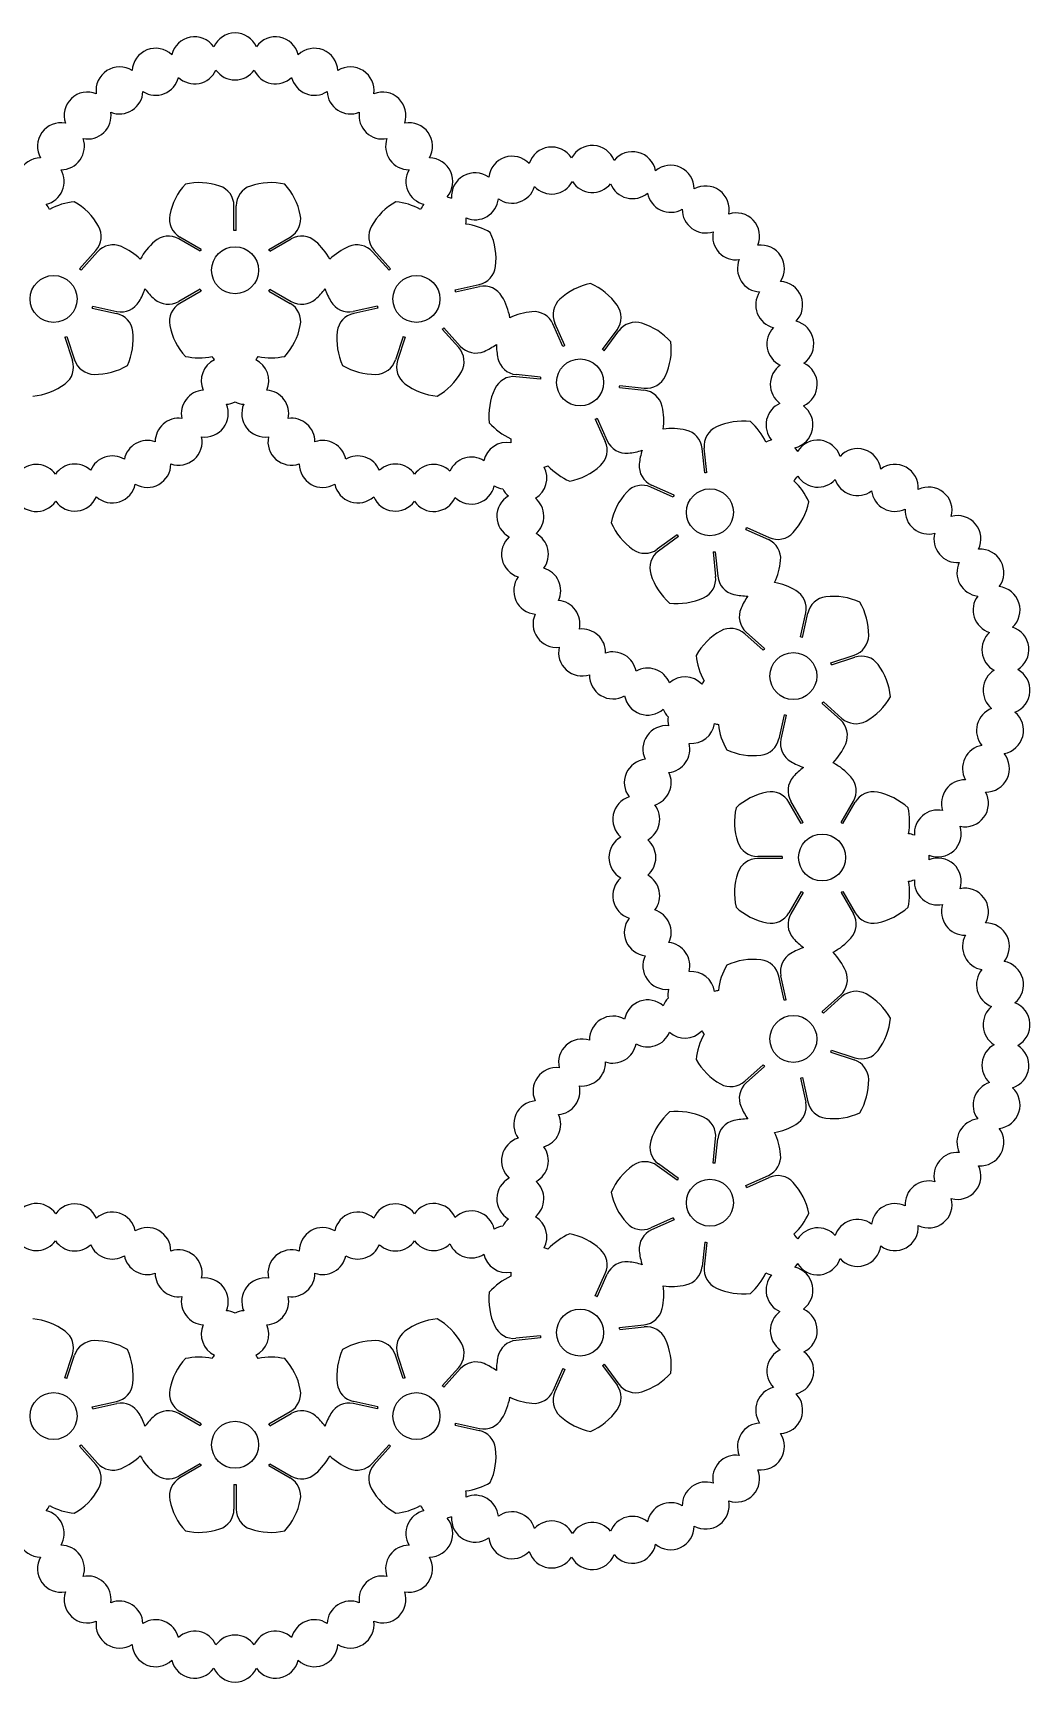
# Model space of a CAD drawing. Extents: x 437 to 1097, y -164 to 79.
# Drawn here: x 515.9 to 600.8, y -164.4 to -24 of the extents above; entities that cross this region are included whole.
import ezdxf

# ---------------------------------------------------------------- set-up
doc = ezdxf.new("R2010")
doc.units = 0
doc.layers.get('0').update_dxf_attribs({"linetype": 'CONTINUOUS'})

msp = doc.modelspace()

# ---------------------------------------------------------------- linework, layer by layer
for p, q in [((532.977969, -40.844909), (532.977969, -38.748098)), ((533.156169, -40.844909), (533.156169, -38.748098)), ((551.13677, -37.976624), (551.513637, -38.099075)), ((530.090418, -42.614921), (528.274526, -41.566516)), ((530.179518, -42.460596), (528.363626, -41.41219)), ((535.954621, -42.460596), (537.770512, -41.41219)), ((536.043721, -42.614921), (537.859612, -41.566516)), ((519.81548, -44.102098), (521.218521, -42.543864)), ((519.947909, -44.221337), (521.350949, -42.663103)), ((546.18623, -44.221337), (544.78319, -42.663103)), ((546.318658, -44.102098), (544.915618, -42.543864)), ((530.090418, -45.846295), (528.274526, -46.8947)), ((530.179518, -46.00062), (528.363626, -47.049026)), ((535.954621, -46.00062), (537.770512, -47.049026)), ((536.043721, -45.846295), (537.859612, -46.8947)), ((551.811107, -45.886703), (553.862098, -45.450751)), ((551.848157, -46.061009), (553.899148, -45.625057)), ((520.909408, -47.468862), (522.960399, -47.904813)), ((520.946458, -47.294556), (522.997449, -47.730507)), ((545.187681, -47.294556), (543.13669, -47.730507)), ((545.224731, -47.468862), (543.17374, -47.904813)), ((550.849608, -49.134227), (552.252649, -50.692462)), ((560.997847, -50.723009), (560.144997, -48.807476)), ((561.160641, -50.650528), (560.307791, -48.734996)), ((518.577719, -49.925307), (519.225669, -51.919493)), ((518.747197, -49.87024), (519.395148, -51.864426)), ((547.386941, -49.87024), (546.738991, -51.864426)), ((547.55642, -49.925307), (546.908469, -51.919493)), ((550.71718, -49.253467), (552.12022, -50.811701)), ((564.374312, -50.988299), (565.606787, -49.291943)), ((564.518479, -51.093042), (565.750954, -49.396686)), ((559.079867, -53.514468), (556.994542, -53.295292)), ((559.098494, -53.337245), (557.013169, -53.118068)), ((565.81417, -54.222272), (567.899495, -54.441449)), ((565.832797, -54.045048), (567.918122, -54.264225)), ((563.752023, -56.908989), (564.604873, -58.824521)), ((563.914817, -56.836508), (564.767667, -58.75204)), ((573.075405, -61.483507), (572.856229, -59.398183)), ((573.252629, -61.46488), (573.033453, -59.379556)), ((580.751027, -59.341283), (580.983943, -59.661864)), ((570.388689, -63.545655), (568.473157, -62.692805)), ((570.461169, -63.382861), (568.545637, -62.530011)), ((570.726459, -66.759326), (569.030104, -67.991801)), ((570.831203, -66.903493), (569.134847, -68.135968)), ((576.574669, -66.29983), (578.490201, -67.15268)), ((576.647149, -66.137036), (578.562682, -66.989886)), ((573.783209, -68.217811), (574.002386, -70.303135)), ((573.960433, -68.199184), (574.179609, -70.284508)), ((581.236669, -75.44952), (581.67262, -73.398529)), ((581.410975, -75.48657), (581.846926, -73.435579)), ((578.044211, -76.580498), (576.485977, -75.177457)), ((578.16345, -76.448069), (576.605216, -75.045029)), ((583.812353, -77.648781), (585.806539, -77.00083)), ((583.86742, -77.818259), (585.861606, -77.170309)), ((583.07634, -81.111447), (584.634575, -82.514488)), ((583.195579, -80.979019), (584.753814, -82.38206)), ((579.828816, -82.072947), (579.392864, -84.123938)), ((580.003122, -82.109997), (579.56717, -84.160988)), ((581.297057, -91.343057), (580.248651, -89.527165)), ((581.451383, -91.253957), (580.402977, -89.438065)), ((584.682756, -91.253957), (585.731162, -89.438065)), ((584.837082, -91.343057), (585.885487, -89.527165)), ((592.151632, -94.032478), (592.151632, -94.428738)), ((579.68137, -94.141508), (577.584559, -94.141508)), ((579.68137, -94.319708), (577.584559, -94.319708)), ((581.297057, -97.118159), (580.248651, -98.934051)), ((581.451383, -97.207259), (580.402977, -99.023151)), ((584.682756, -97.207259), (585.731162, -99.023151)), ((584.837082, -97.118159), (585.885487, -98.934051)), ((579.828816, -106.388269), (579.392864, -104.337279)), ((580.003122, -106.35122), (579.56717, -104.300229)), ((583.07634, -107.349769), (584.634575, -105.946728)), ((583.195579, -107.482197), (584.753814, -106.079157)), ((583.812353, -110.812436), (585.806539, -111.460386)), ((583.86742, -110.642957), (585.861606, -111.290908)), ((578.044211, -111.880718), (576.485977, -113.283759)), ((578.16345, -112.013147), (576.605216, -113.416187)), ((581.236669, -113.011696), (581.67262, -115.062687)), ((581.410975, -112.974646), (581.846926, -115.025637)), ((573.783209, -120.243405), (574.002386, -118.158081)), ((573.960433, -120.262032), (574.179609, -118.176708)), ((570.726459, -121.70189), (569.030104, -120.469416)), ((570.831203, -121.557723), (569.134847, -120.325249)), ((576.574669, -122.161386), (578.490201, -121.308536)), ((576.647149, -122.32418), (578.562682, -121.47133)), ((570.388689, -124.915562), (568.473157, -125.768412)), ((570.461169, -125.078355), (568.545637, -125.931205)), ((573.075405, -126.977709), (572.856229, -129.063034)), ((573.252629, -126.996336), (573.033453, -129.081661)), ((580.983943, -128.799352), (580.751027, -129.119934)), ((563.752023, -131.552228), (564.604873, -129.636695)), ((563.914817, -131.624708), (564.767667, -129.709176)), ((565.81417, -134.238944), (567.899495, -134.019768)), ((565.832797, -134.416168), (567.918122, -134.196991)), ((559.079867, -134.946748), (556.994542, -135.165924)), ((559.098494, -135.123972), (557.013169, -135.343148)), ((518.577719, -138.535909), (519.225669, -136.541724)), ((518.747197, -138.590976), (519.395148, -136.59679)), ((547.386941, -138.590976), (546.738991, -136.59679)), ((547.55642, -138.535909), (546.908469, -136.541724)), ((564.374312, -137.472918), (565.606787, -139.169273)), ((564.518479, -137.368174), (565.750954, -139.06453)), ((550.71718, -139.20775), (552.12022, -137.649515)), ((550.849608, -139.326989), (552.252649, -137.768754)), ((560.997847, -137.738208), (560.144997, -139.65374)), ((561.160641, -137.810688), (560.307791, -139.72622)), ((520.909408, -140.992355), (522.960399, -140.556403)), ((520.946458, -141.16666), (522.997449, -140.730709)), ((530.090418, -142.614921), (528.274526, -141.566516)), ((530.179518, -142.460596), (528.363626, -141.41219)), ((535.954621, -142.460596), (537.770512, -141.41219)), ((536.043721, -142.614921), (537.859612, -141.566516)), ((545.187681, -141.16666), (543.13669, -140.730709)), ((545.224731, -140.992355), (543.17374, -140.556403)), ((551.811107, -142.574513), (553.862098, -143.010465)), ((551.848157, -142.400207), (553.899148, -142.836159)), ((519.81548, -144.359118), (521.218521, -145.917353)), ((519.947909, -144.239879), (521.350949, -145.798113)), ((546.18623, -144.239879), (544.78319, -145.798113)), ((546.318658, -144.359118), (544.915618, -145.917353)), ((530.090418, -145.846295), (528.274526, -146.8947)), ((530.179518, -146.00062), (528.363626, -147.049026)), ((535.954621, -146.00062), (537.770512, -147.049026)), ((536.043721, -145.846295), (537.859612, -146.8947)), ((532.977969, -147.616307), (532.977969, -149.713118)), ((533.156169, -147.616307), (533.156169, -149.713118)), ((551.513637, -150.362141), (551.13677, -150.484592))]:
    msp.add_line(p, q)
for centre in [(533.067069, -44.230608), (517.61622, -46.677782), (548.517919, -46.677782), (562.456332, -53.779758), (573.517919, -64.841346), (580.619895, -78.779758), (583.067069, -94.230608), (580.619895, -109.681458), (573.517919, -123.619871), (562.456332, -134.681458), (517.61622, -141.783434), (548.517919, -141.783434), (533.067069, -144.230608)]:
    msp.add_circle(centre, 2)
for centre, radius, start, end in [((529.622637, -26.359197), 2, 35.56899, 166.249192), ((533.067069, -26.030293), 2, 24.659899, 155.340101), ((536.511502, -26.359197), 2, 13.750808, 144.43101), ((526.302696, -27.334019), 2, 46.478081, 177.158283), ((539.831443, -27.334019), 2, 2.841717, 133.521919), ((523.227236, -28.919529), 2, 57.387171, 188.067374), ((526.302696, -27.334019), 2, 237.387171, 346.249192), ((529.622637, -26.359197), 2, 226.478081, 335.340101), ((533.067069, -26.030293), 2, 215.56899, 324.43101), ((536.511502, -26.359197), 2, 204.659899, 313.521919), ((539.831443, -27.334019), 2, 193.750808, 302.612829), ((542.906903, -28.919529), 2, 351.932626, 122.612829), ((520.507414, -31.058421), 2, 68.296262, 198.976465), ((523.227236, -28.919529), 2, 248.296262, 357.158283), ((542.906903, -28.919529), 2, 182.841717, 291.703738), ((545.626725, -31.058421), 2, 341.023535, 111.703738), ((520.507414, -31.058421), 2, 259.205353, 8.067374), ((545.626725, -31.058421), 2, 171.932626, 280.794647), ((518.24153, -33.67339), 2, 79.205353, 209.885556), ((547.892608, -33.67339), 2, 330.114444, 100.794647), ((518.24153, -33.67339), 2, 270.114444, 18.976465), ((547.892608, -33.67339), 2, 161.023535, 269.885556), ((563.495366, -35.609126), 2, 21.387171, 152.067374), ((516.511481, -36.669924), 2, 90.114444, 220.794647), ((549.622658, -36.669924), 2, 319.205353, 89.885556), ((556.667596, -36.524556), 2, 43.205353, 173.885556), ((560.037775, -35.740855), 2, 32.296262, 162.976465), ((566.915404, -36.134132), 2, 10.478081, 141.158283), ((516.511481, -36.669924), 2, 283.713356, 29.885556), ((549.622658, -36.669924), 2, 150.114444, 256.286644), ((553.506638, -37.931906), 2, 54.114444, 184.794647), ((570.17428, -37.296896), 2, 359.56899, 130.249192), ((532.900019, -40.605742), 5.50111, 137.648015, 168.573289), ((530.011368, -42.273505), 5.50111, 71.426711, 102.351985), ((531.195969, -38.748098), 1.782, 360, 71.426711), ((534.938169, -38.748098), 1.782, 108.573289, 180), ((536.122771, -42.273505), 5.50111, 77.648015, 108.573289), ((533.234119, -40.605742), 5.50111, 11.426711, 42.351985), ((556.667596, -36.524556), 2, 234.114444, 342.976465), ((560.037775, -35.740855), 2, 223.205353, 332.067374), ((563.495366, -35.609126), 2, 212.296262, 321.158283), ((566.915404, -36.134132), 2, 201.387171, 310.249192), ((570.17428, -37.296896), 2, 190.478081, 299.340101), ((573.154209, -39.055394), 2, 348.659899, 119.340101), ((515.464994, -39.912038), 2, 25.524818, 40.508656), ((519.917586, -43.872203), 5.50111, 95.648015, 118.771656), ((516.654948, -43.178708), 5.50111, 29.426711, 60.351985), ((549.47919, -43.178708), 5.50111, 119.648015, 150.573289), ((546.216552, -43.872203), 5.50111, 61.228344, 84.351985), ((550.669145, -39.912038), 2, 139.491344, 154.475182), ((553.506638, -37.931906), 2, 247.713356, 353.885556), ((573.154209, -39.055394), 2, 179.56899, 288.43101), ((519.894237, -41.351473), 1.782, 318, 29.426711), ((529.254626, -39.868933), 1.782, 168.573289, 240), ((536.879512, -39.868933), 1.782, 300, 11.426711), ((546.239902, -41.351473), 1.782, 150.573289, 222), ((550.754346, -39.939721), 2, 349.524818, 4.508656), ((552.028842, -45.760731), 5.50111, 59.648015, 82.771656), ((575.747488, -41.346069), 2, 337.750808, 108.43101), ((522.675233, -43.855494), 1.782, 66.573289, 138), ((529.844318, -45.898372), 5.50111, 131.426711, 151.730374), ((527.383526, -43.109773), 1.782, 60, 131.426711), ((533.067069, -44.230608), 3.386871, 88.492519, 91.507481), ((538.750612, -43.109773), 1.782, 48.573289, 120), ((536.289821, -45.898372), 5.50111, 28.269626, 48.573289), ((543.458905, -43.855494), 1.782, 42, 113.426711), ((549.796938, -43.281951), 5.50111, 353.426711, 24.351985), ((575.747488, -41.346069), 2, 168.659899, 277.521919), ((577.860391, -44.08613), 2, 326.841717, 97.521919), ((521.196606, -47.268035), 5.50111, 46.269626, 66.573289), ((533.067069, -44.230608), 3.386871, 148.492519, 151.507481), ((533.067069, -44.230608), 3.386871, 28.492519, 31.507481), ((544.937533, -47.268035), 5.50111, 113.426711, 133.730374), ((577.860391, -44.08613), 2, 157.750808, 266.612829), ((517.61622, -46.677782), 3.386871, 46.492519, 49.507481), ((548.517919, -46.677782), 3.386871, 130.492519, 133.507481), ((553.4916, -43.707692), 1.782, 282, 353.426711), ((520.165871, -44.09576), 5.50111, 329.426711, 341.954617), ((529.844318, -42.562844), 5.50111, 216.045383, 228.573289), ((533.067069, -44.230608), 3.386871, 208.492519, 211.507481), ((533.067069, -44.230608), 3.386871, 328.492519, 331.507481), ((536.289821, -42.562844), 5.50111, 311.426711, 323.954617), ((545.968268, -44.09576), 5.50111, 198.045383, 210.573289), ((548.517919, -46.677782), 3.386871, 10.492519, 13.507481), ((554.269647, -47.368116), 1.782, 30.573289, 102), ((564.451829, -50.74899), 5.50111, 101.648015, 132.573289), ((561.134574, -50.400333), 5.50111, 35.426711, 66.351985), ((579.416551, -47.176544), 2, 146.841717, 255.703738), ((579.416551, -47.176544), 2, 315.932626, 86.612829), ((517.61622, -46.677782), 3.386871, 346.492519, 349.507481), ((523.367947, -45.987448), 1.782, 258, 329.426711), ((527.383526, -45.351443), 1.782, 228.573289, 300), ((529.254626, -48.592283), 1.782, 120, 191.426711), ((536.879512, -48.592283), 1.782, 348.573289, 60), ((538.750612, -45.351443), 1.782, 240, 311.426711), ((542.766191, -45.987448), 1.782, 210.573289, 282), ((548.517919, -46.677782), 3.386871, 190.492519, 193.507481), ((551.06757, -49.259805), 5.50111, 10.269626, 30.573289), ((561.935729, -48.010191), 1.782, 132.573289, 204), ((564.165119, -48.24451), 1.782, 324, 35.426711), ((522.5899, -49.647872), 1.782, 6.573289, 78), ((532.900019, -47.855474), 5.50111, 191.426711, 222.351985), ((533.234119, -47.855474), 5.50111, 317.648015, 348.573289), ((543.544238, -49.647872), 1.782, 102, 173.426711), ((548.517919, -46.677782), 3.386871, 310.492519, 313.507481), ((558.868785, -53.234722), 5.50111, 95.426711, 115.730374), ((558.517059, -49.532281), 1.782, 24, 95.426711), ((567.192622, -50.44412), 1.782, 72.573289, 144), ((566.078802, -53.992525), 5.50111, 41.648015, 72.573289), ((580.359724, -50.505615), 2, 135.932626, 244.794647), ((580.359724, -50.505615), 2, 305.023535, 75.703738), ((517.61622, -46.677782), 3.386871, 286.492519, 289.507481), ((518.895239, -50.073614), 5.50111, 335.648015, 6.573289), ((547.2389, -50.073614), 5.50111, 173.426711, 204.351985), ((548.517919, -46.677782), 3.386871, 250.492519, 253.507481), ((552.098305, -46.08753), 5.50111, 293.426711, 305.954617), ((560.829358, -50.536224), 5.50111, 180.045383, 192.573289), ((564.722121, -50.945369), 5.50111, 335.426711, 6.351985), ((517.530887, -52.470161), 1.782, 306.573289, 18), ((521.08993, -51.313758), 1.782, 198, 269.426711), ((530.011368, -46.187711), 5.50111, 257.648015, 281.516981), ((532.193445, -53.64588), 2, 116.396175, 203.459609), ((532.836423, -50.568868), 2, 210.30449, 219.998249), ((533.297716, -50.568868), 2, 320.001751, 329.69551), ((533.940694, -53.64588), 2, 336.540391, 63.603825), ((536.122771, -46.187711), 5.50111, 258.483019, 282.351985), ((545.044208, -51.313758), 1.782, 270.573289, 342), ((548.603252, -52.470161), 1.782, 162, 233.426711), ((550.795936, -52.004092), 1.782, 330.573289, 42), ((553.576933, -49.500071), 1.782, 222, 293.426711), ((557.199439, -51.34583), 1.782, 192.573289, 264), ((562.456332, -53.779758), 3.386871, 112.492519, 115.507481), ((562.456332, -53.779758), 3.386871, 52.492519, 55.507481), ((521.127142, -47.594834), 5.50111, 269.426711, 300.351985), ((545.006996, -47.594834), 5.50111, 239.648015, 270.573289), ((547.556648, -50.176856), 5.50111, 299.648015, 330.573289), ((556.808272, -55.06753), 1.782, 84, 155.426711), ((562.456332, -53.779758), 3.386871, 172.492519, 175.507481), ((568.104392, -52.491987), 1.782, 264, 335.426711), ((580.655822, -53.953022), 2, 125.023535, 233.885556), ((580.655822, -53.953022), 2, 294.114444, 64.794647), ((515.314853, -49.483361), 5.50111, 275.648015, 306.573289), ((530.492381, -56.437616), 2, 93.830714, 191.846706), ((535.641758, -56.437616), 2, 348.153294, 86.169286), ((550.819286, -49.483361), 5.50111, 233.426711, 264.351985), ((560.190543, -56.614147), 5.50111, 155.426711, 186.351985), ((562.456332, -53.779758), 3.386871, 352.492519, 355.507481), ((567.713225, -56.213687), 1.782, 12.573289, 84), ((530.492381, -56.437616), 2, 262.217811, 23.459609), ((532.193445, -53.64588), 2, 273.830714, 295.900657), ((533.940694, -53.64588), 2, 244.099343, 266.169286), ((535.641758, -56.437616), 2, 156.540391, 277.782189), ((564.083306, -57.023293), 5.50111, 352.269626, 12.573289), ((580.294143, -57.394167), 2, 114.114444, 220.286644), ((580.294143, -57.394167), 2, 283.205353, 53.885556), ((528.264165, -58.829784), 2, 82.217811, 180.233802), ((537.869974, -58.829784), 2, 359.766198, 97.782189), ((558.833862, -53.566992), 5.50111, 221.648015, 245.516981), ((562.456332, -53.779758), 3.386871, 292.492519, 295.507481), ((576.352308, -62.575556), 5.50111, 83.648015, 114.573289), ((573.305152, -61.218875), 5.50111, 25.228344, 48.351985), ((525.600021, -60.724448), 2, 70.604907, 168.620899), ((528.264165, -58.829784), 2, 250.604907, 11.846706), ((537.869974, -58.829784), 2, 168.153294, 289.395093), ((540.534118, -60.724448), 2, 11.379101, 109.395093), ((556.215397, -60.88337), 2, 80.396175, 167.459609), ((558.544199, -58.771948), 2, 174.30449, 183.998249), ((562.976935, -59.549326), 1.782, 312.573289, 24), ((566.395605, -58.027236), 1.782, 204, 275.426711), ((570.274384, -63.214372), 5.50111, 77.426711, 97.730374), ((571.083991, -59.584452), 1.782, 6, 77.426711), ((574.805691, -59.193286), 1.782, 114.573289, 186), ((579.235102, -60.632202), 2, 103.491344, 118.475182), ((582.694575, -60.698078), 2, 18.114444, 148.794647), ((522.609019, -62.044039), 2, 58.992004, 157.007996), ((543.52512, -62.044039), 2, 22.992004, 121.007996), ((553.198266, -62.142071), 2, 57.830714, 155.846706), ((566.043879, -54.324795), 5.50111, 275.426711, 287.954617), ((572.972883, -61.253798), 5.50111, 162.045383, 174.573289), ((586.079063, -61.417473), 2, 7.205353, 137.885556), ((516.144618, -62.767663), 2, 35.766198, 133.782189), ((519.413611, -62.734534), 2, 47.379101, 145.395093), ((525.600021, -60.724448), 2, 238.992004, 0.233802), ((540.534118, -60.724448), 2, 179.766198, 301.007996), ((546.720527, -62.734534), 2, 34.604907, 132.620899), ((549.98952, -62.767663), 2, 46.217811, 144.233802), ((557.628951, -61.910377), 2, 300.540391, 27.603825), ((558.917393, -59.04309), 2, 284.001751, 293.69551), ((563.77809, -57.159184), 5.50111, 222.483019, 246.351985), ((560.460835, -56.810526), 5.50111, 281.648015, 312.573289), ((569.270442, -60.902073), 1.782, 174.573289, 246), ((573.517919, -64.841346), 3.386871, 94.492519, 97.507481), ((579.287759, -60.704678), 2, 313.524818, 328.508656), ((582.694575, -60.698078), 2, 211.713356, 317.885556), ((589.266243, -62.764387), 2, 356.296262, 126.976465), ((522.609019, -62.044039), 2, 227.379101, 348.620899), ((543.52512, -62.044039), 2, 191.379101, 312.620899), ((553.198266, -62.142071), 2, 226.217811, 347.459609), ((556.215397, -60.88337), 2, 237.830714, 259.900657), ((557.628951, -61.910377), 2, 208.099343, 230.169286), ((570.487151, -66.836842), 5.50111, 137.426711, 168.351985), ((567.748352, -64.320743), 1.782, 66, 137.426711), ((576.897345, -66.163104), 5.50111, 23.648015, 46.771656), ((586.079063, -61.417473), 2, 198.114444, 306.976465), ((589.266243, -62.764387), 2, 187.205353, 296.067374), ((592.140921, -64.690137), 2, 345.387171, 116.067374), ((516.144618, -62.767663), 2, 204.153294, 325.395093), ((519.413611, -62.734534), 2, 215.766198, 337.007996), ((546.720527, -62.734534), 2, 202.992004, 324.233802), ((549.98952, -62.767663), 2, 214.604907, 335.846706), ((557.364199, -65.168799), 2, 120.540391, 241.782189), ((557.364199, -65.168799), 2, 312.153294, 50.169286), ((573.517919, -64.841346), 3.386871, 154.492519, 157.507481), ((576.548687, -62.845849), 5.50111, 317.426711, 348.351985), ((592.140921, -64.690137), 2, 176.296262, 285.158283), ((570.138494, -63.519587), 5.50111, 203.648015, 234.573289), ((594.5992, -67.125124), 2, 334.478081, 105.158283), ((557.760783, -68.413816), 2, 132.153294, 253.395093), ((557.760783, -68.413816), 2, 323.766198, 61.782189), ((573.517919, -64.841346), 3.386871, 214.492519, 217.507481), ((573.517919, -64.841346), 3.386871, 334.492519, 337.507481), ((577.765396, -68.780618), 1.782, 354.573289, 66), ((579.287486, -65.361948), 1.782, 246, 317.426711), ((594.5992, -67.125124), 2, 165.387171, 274.249192), ((567.98267, -66.550132), 1.782, 234.573289, 306), ((570.18228, -69.577636), 1.782, 126, 197.426711), ((573.517919, -64.841346), 3.386871, 274.492519, 277.507481), ((596.552229, -69.981339), 2, 323.56899, 94.249192), ((558.802466, -71.512576), 2, 335.379101, 73.395093), ((573.730686, -68.463816), 5.50111, 197.426711, 228.351985), ((574.062956, -68.428893), 5.50111, 334.269626, 354.573289), ((596.552229, -69.981339), 2, 154.478081, 263.340101), ((558.802466, -71.512576), 2, 143.766198, 265.007996), ((572.230148, -70.489405), 1.782, 294.573289, 6), ((575.951847, -70.098239), 1.782, 186, 257.426711), ((578.037873, -76.230107), 5.50111, 59.426711, 79.730374), ((579.929561, -73.028031), 1.782, 348, 59.426711), ((597.929423, -73.155552), 2, 312.659899, 83.340101), ((560.446601, -74.338214), 2, 346.992004, 85.007996), ((570.68353, -67.107135), 5.50111, 263.648015, 294.573289), ((576.761454, -66.468319), 5.50111, 257.426711, 269.954617), ((581.210148, -75.199372), 5.50111, 144.045383, 156.573289), ((583.589985, -73.806078), 1.782, 96.573289, 168), ((584.015727, -77.500739), 5.50111, 65.648015, 96.573289), ((581.536947, -75.268836), 5.50111, 359.426711, 30.351985), ((597.929423, -73.155552), 2, 143.56899, 252.43101), ((560.446601, -74.338214), 2, 155.379101, 276.620899), ((577.797606, -73.720745), 1.782, 156.573289, 228), ((562.625877, -76.77505), 2, 358.604907, 96.620899), ((577.120821, -79.74103), 5.50111, 119.426711, 150.351985), ((575.293586, -76.501741), 1.782, 48, 119.426711), ((580.619895, -78.779758), 3.386871, 76.492519, 79.507481), ((585.25587, -75.306048), 1.782, 288, 359.426711), ((598.681006, -76.533038), 2, 132.659899, 241.521919), ((598.681006, -76.533038), 2, 301.750808, 72.43101), ((562.625877, -76.77505), 2, 166.992004, 288.233802), ((565.251075, -78.723318), 2, 10.217811, 108.233802), ((577.814316, -76.478392), 5.50111, 185.648015, 209.516981), ((580.619895, -78.779758), 3.386871, 136.492519, 139.507481), ((586.412274, -78.865091), 1.782, 36.573289, 108), ((568.214718, -80.103257), 2, 21.830714, 119.846706), ((580.619895, -78.779758), 3.386871, 16.492519, 19.507481), ((583.425474, -81.081125), 5.50111, 5.648015, 36.573289), ((598.779812, -79.991727), 2, 121.750808, 230.612829), ((598.779812, -79.991727), 2, 290.841717, 61.521919), ((565.251075, -78.723318), 2, 178.604907, 299.846706), ((571.395475, -80.858371), 2, 44.396175, 131.459609), ((574.520578, -80.51903), 2, 138.30449, 147.998249), ((568.214718, -80.103257), 2, 190.217811, 311.459609), ((580.619895, -78.779758), 3.386871, 316.492519, 319.507481), ((584.118969, -77.818487), 5.50111, 299.426711, 330.351985), ((571.395475, -80.858371), 2, 201.830714, 223.900657), ((571.935404, -82.520103), 2, 172.099343, 194.169286), ((571.935404, -82.520103), 2, 264.540391, 351.603825), ((574.663125, -80.957747), 2, 248.001751, 257.69551), ((580.619895, -78.779758), 3.386871, 256.492519, 259.507481), ((583.442184, -83.838772), 1.782, 336.573289, 48), ((585.946205, -81.057775), 1.782, 228, 299.426711), ((598.222273, -83.406612), 2, 110.841717, 219.703738), ((598.222273, -83.406612), 2, 279.932626, 50.612829), ((569.805963, -85.000606), 2, 84.540391, 205.782189), ((579.702844, -82.290681), 5.50111, 186.483019, 210.351985), ((577.649805, -83.753439), 1.782, 276.573289, 348), ((581.310229, -84.531486), 1.782, 168, 239.426711), ((569.805963, -85.000606), 2, 276.153294, 14.169286), ((577.224064, -80.058778), 5.50111, 245.648015, 276.573289), ((580.029643, -82.360144), 5.50111, 316.269626, 336.573289), ((597.028537, -86.654271), 2, 99.932626, 208.794647), ((597.028537, -86.654271), 2, 269.023535, 39.703738), ((568.219433, -87.858985), 2, 96.153294, 217.395093), ((568.219433, -87.858985), 2, 287.766198, 25.782189), ((583.201918, -81.32941), 5.50111, 239.426711, 251.954617), ((584.734833, -91.007857), 5.50111, 126.045383, 138.573289), ((581.399306, -91.007857), 5.50111, 41.426711, 61.730374), ((581.946234, -88.547065), 1.782, 138.573289, 210), ((584.187904, -88.547065), 1.782, 330, 41.426711), ((595.24175, -89.617324), 2, 89.023535, 197.885556), ((567.240767, -90.97822), 2, 107.766198, 229.007996), ((567.240767, -90.97822), 2, 299.379101, 37.395093), ((579.442203, -94.063558), 5.50111, 101.426711, 132.351985), ((578.705394, -90.418165), 1.782, 30, 101.426711), ((587.428745, -90.418165), 1.782, 78.573289, 150), ((586.691936, -94.063558), 5.50111, 47.648015, 78.573289), ((595.24175, -89.617324), 2, 258.114444, 28.794647), ((581.109967, -91.174907), 5.50111, 167.648015, 198.573289), ((583.067069, -94.230608), 3.386871, 118.492519, 121.507481), ((583.067069, -94.230608), 3.386871, 58.492519, 61.507481), ((585.024172, -91.174907), 5.50111, 349.228344, 12.351985), ((592.926491, -92.188679), 2, 78.114444, 184.286644), ((566.910031, -94.230608), 2, 119.379101, 240.620899), ((590.16644, -94.185815), 2, 67.491344, 82.475182), ((592.926491, -92.188679), 2, 247.205353, 17.885556), ((566.910031, -94.230608), 2, 310.992004, 49.007996), ((577.584559, -92.359508), 1.782, 198.573289, 270), ((577.584559, -96.101708), 1.782, 90, 161.426711), ((583.067069, -94.230608), 3.386871, 178.492519, 181.507481), ((592.926491, -96.272537), 2, 342.114444, 112.794647), ((567.240767, -97.482996), 2, 130.992004, 252.233802), ((567.240767, -97.482996), 2, 322.604907, 60.620899), ((581.109967, -97.286309), 5.50111, 161.426711, 192.351985), ((585.024172, -97.286309), 5.50111, 347.648015, 10.771656), ((590.16644, -94.275401), 2, 277.524818, 292.508656), ((592.926491, -96.272537), 2, 175.713356, 281.885556), ((595.24175, -98.843892), 2, 331.205353, 101.885556), ((583.067069, -94.230608), 3.386871, 238.492519, 241.507481), ((583.067069, -94.230608), 3.386871, 298.492519, 301.507481), ((595.24175, -98.843892), 2, 162.114444, 270.976465), ((568.219433, -100.602231), 2, 142.604907, 263.846706), ((568.219433, -100.602231), 2, 334.217811, 72.233802), ((579.442203, -94.397658), 5.50111, 227.648015, 258.573289), ((578.705394, -98.043051), 1.782, 258.573289, 330), ((581.946234, -99.914151), 1.782, 150, 221.426711), ((584.187904, -99.914151), 1.782, 318.573289, 30), ((587.428745, -98.043051), 1.782, 210, 281.426711), ((586.691936, -94.397658), 5.50111, 281.426711, 312.351985), ((597.028537, -101.806946), 2, 151.205353, 260.067374), ((597.028537, -101.806946), 2, 320.296262, 90.976465), ((569.805963, -103.460611), 2, 345.830714, 83.846706), ((581.310229, -103.92973), 1.782, 120.573289, 192), ((583.201918, -107.131807), 5.50111, 108.045383, 120.573289), ((584.734833, -97.453359), 5.50111, 221.426711, 233.954617), ((581.399306, -97.453359), 5.50111, 298.269626, 318.573289), ((580.029643, -106.101072), 5.50111, 23.426711, 43.730374), ((569.805963, -103.460611), 2, 154.217811, 275.459609), ((579.702844, -106.170535), 5.50111, 149.648015, 173.516981), ((577.224064, -108.402439), 5.50111, 83.426711, 114.351985), ((577.649805, -104.707777), 1.782, 12, 83.426711), ((598.222273, -105.054604), 2, 140.296262, 249.158283), ((598.222273, -105.054604), 2, 309.387171, 80.067374), ((571.935404, -105.941113), 2, 8.396175, 95.459609), ((583.442184, -104.622444), 1.782, 312, 23.426711), ((568.214718, -108.357959), 2, 48.540391, 169.782189), ((571.395475, -107.602845), 2, 136.099343, 158.169286), ((571.935404, -105.941113), 2, 165.830714, 187.900657), ((574.663125, -107.50347), 2, 102.30449, 111.998249), ((580.619895, -109.681458), 3.386871, 100.492519, 103.507481), ((585.946205, -107.403441), 1.782, 60.573289, 132), ((584.118969, -110.642729), 5.50111, 29.648015, 60.573289), ((598.779812, -108.469489), 2, 298.478081, 69.158283), ((565.251075, -109.737898), 2, 60.153294, 181.395093), ((580.619895, -109.681458), 3.386871, 40.492519, 43.507481), ((583.425474, -107.380091), 5.50111, 323.426711, 354.351985), ((598.779812, -108.469489), 2, 129.387171, 238.249192), ((568.214718, -108.357959), 2, 240.153294, 338.169286), ((571.395475, -107.602845), 2, 228.540391, 315.603825), ((577.814316, -111.982825), 5.50111, 150.483019, 174.351985), ((574.520578, -107.942186), 2, 212.001751, 221.69551), ((562.625877, -111.686166), 2, 71.766198, 193.007996), ((565.251075, -109.737898), 2, 251.766198, 349.782189), ((580.619895, -109.681458), 3.386871, 340.492519, 343.507481), ((586.412274, -109.596125), 1.782, 252, 323.426711), ((598.681006, -111.928178), 2, 118.478081, 227.340101), ((598.681006, -111.928178), 2, 287.56899, 58.249192), ((560.446601, -114.123002), 2, 83.379101, 204.620899), ((562.625877, -111.686166), 2, 263.379101, 1.395093), ((577.120821, -108.720187), 5.50111, 209.648015, 240.573289), ((580.619895, -109.681458), 3.386871, 220.492519, 223.507481), ((585.25587, -113.155169), 1.782, 0.573289, 72), ((560.446601, -114.123002), 2, 274.992004, 13.007996), ((575.293586, -111.959475), 1.782, 240.573289, 312), ((577.797606, -114.740471), 1.782, 132, 203.426711), ((580.619895, -109.681458), 3.386871, 280.492519, 283.507481), ((581.536947, -113.19238), 5.50111, 329.648015, 0.573289), ((597.929423, -115.305664), 2, 107.56899, 216.43101), ((558.802466, -116.94864), 2, 94.992004, 216.233802), ((579.929561, -115.433186), 1.782, 300.573289, 12), ((583.589985, -114.655138), 1.782, 192, 263.426711), ((597.929423, -115.305664), 2, 276.659899, 47.340101), ((558.802466, -116.94864), 2, 286.604907, 24.620899), ((573.730686, -119.9974), 5.50111, 131.648015, 162.573289), ((570.68353, -121.354082), 5.50111, 65.426711, 96.351985), ((572.230148, -117.971811), 1.782, 354, 65.426711), ((576.761454, -121.992897), 5.50111, 90.045383, 102.573289), ((581.210148, -113.261844), 5.50111, 203.426711, 215.954617), ((584.015727, -110.960477), 5.50111, 263.426711, 294.351985), ((596.552229, -118.479877), 2, 96.659899, 205.521919), ((575.951847, -118.362978), 1.782, 102.573289, 174), ((578.037873, -112.231109), 5.50111, 280.269626, 300.573289), ((574.062956, -120.032323), 5.50111, 5.426711, 25.730374), ((596.552229, -118.479877), 2, 265.750808, 36.43101), ((557.760783, -120.0474), 2, 106.604907, 227.846706), ((557.760783, -120.0474), 2, 298.217811, 36.233802), ((570.18228, -118.88358), 1.782, 162.573289, 234), ((594.5992, -121.336093), 2, 85.750808, 194.612829), ((570.138494, -124.941629), 5.50111, 125.426711, 156.351985), ((567.98267, -121.911084), 1.782, 54, 125.426711), ((573.517919, -123.619871), 3.386871, 82.492519, 85.507481), ((577.765396, -119.680598), 1.782, 294, 5.426711), ((594.5992, -121.336093), 2, 254.841717, 25.521919), ((557.364199, -123.292417), 2, 118.217811, 239.459609), ((557.364199, -123.292417), 2, 309.830714, 47.846706), ((573.517919, -123.619871), 3.386871, 142.492519, 145.507481), ((579.287486, -123.099268), 1.782, 42.573289, 114), ((576.548687, -125.615367), 5.50111, 11.648015, 42.573289), ((592.140921, -123.771079), 2, 74.841717, 183.703738), ((570.487151, -121.624374), 5.50111, 191.648015, 222.573289), ((573.517919, -123.619871), 3.386871, 22.492519, 25.507481), ((592.140921, -123.771079), 2, 243.932626, 14.612829), ((516.144618, -125.693553), 2, 34.604907, 155.846706), ((519.413611, -125.726682), 2, 22.992004, 144.233802), ((522.609019, -126.417177), 2, 11.379101, 132.620899), ((543.52512, -126.417177), 2, 47.379101, 168.620899), ((546.720527, -125.726682), 2, 35.766198, 157.007996), ((549.98952, -125.693553), 2, 24.153294, 145.395093), ((553.198266, -126.319145), 2, 12.540391, 133.782189), ((557.628951, -126.55084), 2, 332.396175, 59.459609), ((573.517919, -123.619871), 3.386871, 202.492519, 205.507481), ((576.897345, -122.298113), 5.50111, 313.228344, 336.351985), ((589.266243, -125.69683), 2, 63.932626, 172.794647), ((525.600021, -127.736769), 2, 359.766198, 121.007996), ((540.534118, -127.736769), 2, 58.992004, 180.233802), ((556.215397, -127.577847), 2, 100.099343, 122.169286), ((557.628951, -126.55084), 2, 129.830714, 151.900657), ((563.77809, -131.302032), 5.50111, 113.648015, 137.516981), ((560.460835, -131.65069), 5.50111, 47.426711, 78.351985), ((567.748352, -124.140474), 1.782, 222.573289, 294), ((569.270442, -127.559143), 1.782, 114, 185.426711), ((579.287759, -127.756538), 2, 31.491344, 46.475182), ((582.694575, -127.763138), 2, 42.114444, 148.286644), ((586.079063, -127.043743), 2, 53.023535, 161.885556), ((589.266243, -125.69683), 2, 233.023535, 3.703738), ((516.144618, -125.693553), 2, 226.217811, 324.233802), ((519.413611, -125.726682), 2, 214.604907, 312.620899), ((522.609019, -126.417177), 2, 202.992004, 301.007996), ((528.264165, -129.631432), 2, 348.153294, 109.395093), ((537.869974, -129.631432), 2, 70.604907, 191.846706), ((543.52512, -126.417177), 2, 238.992004, 337.007996), ((546.720527, -125.726682), 2, 227.379101, 325.395093), ((549.98952, -125.693553), 2, 215.766198, 313.782189), ((553.198266, -126.319145), 2, 204.153294, 302.169286), ((558.917393, -129.418127), 2, 66.30449, 75.998249), ((562.976935, -128.911891), 1.782, 336, 47.426711), ((572.972883, -127.207418), 5.50111, 185.426711, 197.954617), ((573.517919, -123.619871), 3.386871, 262.492519, 265.507481), ((586.079063, -127.043743), 2, 222.114444, 352.794647), ((525.600021, -127.736769), 2, 191.379101, 289.395093), ((540.534118, -127.736769), 2, 250.604907, 348.620899), ((556.215397, -127.577847), 2, 192.540391, 279.603825), ((566.395605, -130.433981), 1.782, 84.573289, 156), ((566.043879, -134.136421), 5.50111, 72.045383, 84.573289), ((571.083991, -128.876764), 1.782, 282.573289, 354), ((574.805691, -129.26793), 1.782, 174, 245.426711), ((580.294143, -131.067049), 2, 306.114444, 76.794647), ((582.694575, -127.763138), 2, 211.205353, 341.885556), ((528.264165, -129.631432), 2, 179.766198, 277.782189), ((530.492381, -132.0236), 2, 336.540391, 97.782189), ((535.641758, -132.0236), 2, 82.217811, 203.459609), ((537.869974, -129.631432), 2, 262.217811, 0.233802), ((558.833862, -134.894225), 5.50111, 114.483019, 138.351985), ((558.544199, -129.689268), 2, 176.001751, 185.69551), ((573.305152, -127.242341), 5.50111, 311.648015, 334.771656), ((579.235102, -127.829014), 2, 241.524818, 256.508656), ((580.294143, -131.067049), 2, 139.713356, 245.885556), ((530.492381, -132.0236), 2, 168.153294, 266.169286), ((535.641758, -132.0236), 2, 273.830714, 11.846706), ((560.190543, -131.847069), 5.50111, 173.648015, 204.573289), ((562.456332, -134.681458), 3.386871, 64.492519, 67.507481), ((564.083306, -131.437923), 5.50111, 347.426711, 7.730374), ((570.274384, -125.246844), 5.50111, 262.269626, 282.573289), ((576.352308, -125.88566), 5.50111, 245.426711, 276.351985), ((532.193445, -134.815337), 2, 64.099343, 86.169286), ((533.940694, -134.815337), 2, 93.830714, 115.900657), ((567.713225, -132.24753), 1.782, 276, 347.426711), ((580.655822, -134.508194), 2, 126.114444, 234.976465), ((580.655822, -134.508194), 2, 295.205353, 65.885556), ((515.314853, -138.977855), 5.50111, 53.426711, 84.351985), ((517.530887, -135.991055), 1.782, 342, 53.426711), ((532.193445, -134.815337), 2, 156.540391, 243.603825), ((533.940694, -134.815337), 2, 296.396175, 23.459609), ((548.603252, -135.991055), 1.782, 126.573289, 198), ((550.819286, -138.977855), 5.50111, 95.648015, 126.573289), ((547.556648, -138.28436), 5.50111, 29.426711, 60.351985), ((556.808272, -133.393686), 1.782, 204.573289, 276), ((562.456332, -134.681458), 3.386871, 4.492519, 7.507481), ((568.104392, -135.969229), 1.782, 24.573289, 96), ((521.08993, -137.147459), 1.782, 90.573289, 162), ((521.127142, -140.866382), 5.50111, 59.648015, 90.573289), ((518.895239, -138.387603), 5.50111, 353.426711, 24.351985), ((547.2389, -138.387603), 5.50111, 155.648015, 186.573289), ((545.006996, -140.866382), 5.50111, 89.426711, 120.351985), ((545.044208, -137.147459), 1.782, 18, 89.426711), ((550.795936, -136.457125), 1.782, 318, 29.426711), ((557.199439, -137.115386), 1.782, 96, 167.426711), ((562.456332, -134.681458), 3.386871, 184.492519, 187.507481), ((564.722121, -137.515847), 5.50111, 353.648015, 24.573289), ((580.359724, -137.955601), 2, 115.205353, 224.067374), ((532.900019, -140.605742), 5.50111, 137.648015, 168.573289), ((530.011368, -142.273505), 5.50111, 78.483019, 102.351985), ((532.836423, -137.892348), 2, 140.001751, 149.69551), ((533.297716, -137.892348), 2, 30.30449, 39.998249), ((536.122771, -142.273505), 5.50111, 77.648015, 101.516981), ((533.234119, -140.605742), 5.50111, 11.426711, 42.351985), ((553.576933, -138.961145), 1.782, 66.573289, 138), ((552.098305, -142.373687), 5.50111, 54.045383, 66.573289), ((560.829358, -137.924993), 5.50111, 167.426711, 179.954617), ((562.456332, -134.681458), 3.386871, 304.492519, 307.507481), ((580.359724, -137.955601), 2, 284.296262, 54.976465), ((517.61622, -141.783434), 3.386871, 70.492519, 73.507481), ((548.517919, -141.783434), 3.386871, 106.492519, 109.507481), ((562.456332, -134.681458), 3.386871, 244.492519, 247.507481), ((566.078802, -134.468691), 5.50111, 287.426711, 318.351985), ((522.5899, -138.813344), 1.782, 282, 353.426711), ((529.254626, -139.868933), 1.782, 168.573289, 240), ((536.879512, -139.868933), 1.782, 300, 11.426711), ((543.544238, -138.813344), 1.782, 186.573289, 258), ((548.517919, -141.783434), 3.386871, 46.492519, 49.507481), ((551.06757, -139.201412), 5.50111, 329.426711, 349.730374), ((558.868785, -135.226494), 5.50111, 244.269626, 264.573289), ((558.517059, -138.928935), 1.782, 264.573289, 336), ((561.935729, -140.451025), 1.782, 156, 227.426711), ((564.165119, -140.216707), 1.782, 324.573289, 36), ((567.192622, -138.017097), 1.782, 216, 287.426711), ((579.416551, -141.284672), 2, 104.296262, 213.158283), ((579.416551, -141.284672), 2, 273.387171, 44.067374), ((517.61622, -141.783434), 3.386871, 10.492519, 13.507481), ((523.367947, -142.473768), 1.782, 30.573289, 102), ((520.165871, -144.365456), 5.50111, 18.045383, 30.573289), ((529.844318, -145.898372), 5.50111, 131.426711, 143.954617), ((527.383526, -143.109773), 1.782, 60, 131.426711), ((538.750612, -143.109773), 1.782, 48.573289, 120), ((536.289821, -145.898372), 5.50111, 36.045383, 48.573289), ((545.968268, -144.365456), 5.50111, 149.426711, 161.954617), ((542.766191, -142.473768), 1.782, 78, 149.426711), ((548.517919, -141.783434), 3.386871, 166.492519, 169.507481), ((564.451829, -137.712226), 5.50111, 227.426711, 258.351985), ((561.134574, -138.060883), 5.50111, 293.648015, 324.573289), ((533.067069, -144.230608), 3.386871, 148.492519, 151.507481), ((533.067069, -144.230608), 3.386871, 28.492519, 31.507481), ((548.517919, -141.783434), 3.386871, 346.492519, 349.507481), ((553.4916, -144.753524), 1.782, 6.573289, 78), ((554.269647, -141.0931), 1.782, 258, 329.426711), ((577.860391, -144.375086), 2, 93.387171, 202.249192), ((517.61622, -141.783434), 3.386871, 310.492519, 313.507481), ((548.517919, -141.783434), 3.386871, 226.492519, 229.507481), ((549.796938, -145.179265), 5.50111, 335.648015, 6.573289), ((577.860391, -144.375086), 2, 262.478081, 33.158283), ((519.894237, -147.109743), 1.782, 330.573289, 42), ((522.675233, -144.605723), 1.782, 222, 293.426711), ((521.196606, -141.193181), 5.50111, 293.426711, 313.730374), ((529.844318, -142.562844), 5.50111, 208.269626, 228.573289), ((533.067069, -144.230608), 3.386871, 208.492519, 211.507481), ((533.067069, -144.230608), 3.386871, 328.492519, 331.507481), ((536.289821, -142.562844), 5.50111, 311.426711, 331.730374), ((544.937533, -141.193181), 5.50111, 226.269626, 246.573289), ((543.458905, -144.605723), 1.782, 246.573289, 318), ((546.239902, -147.109743), 1.782, 138, 209.426711), ((575.747488, -147.115147), 2, 82.478081, 191.340101), ((527.383526, -145.351443), 1.782, 228.573289, 300), ((529.254626, -148.592283), 1.782, 120, 191.426711), ((536.879512, -148.592283), 1.782, 348.573289, 60), ((538.750612, -145.351443), 1.782, 240, 311.426711), ((573.154209, -149.405822), 2, 71.56899, 180.43101), ((575.747488, -147.115147), 2, 251.56899, 22.249192), ((516.654948, -145.282508), 5.50111, 299.648015, 330.573289), ((533.067069, -144.230608), 3.386871, 268.492519, 271.507481), ((549.47919, -145.282508), 5.50111, 209.426711, 240.351985), ((552.028842, -142.700486), 5.50111, 277.228344, 300.351985), ((550.754346, -148.521495), 2, 355.491344, 10.475182), ((553.506638, -150.529311), 2, 6.114444, 112.286644), ((515.464994, -148.549179), 2, 319.491344, 334.475182), ((516.511481, -151.791292), 2, 330.114444, 76.286644), ((519.917586, -144.589013), 5.50111, 241.228344, 264.351985), ((532.900019, -147.855474), 5.50111, 191.426711, 222.351985), ((531.195969, -149.713118), 1.782, 288.573289, 360), ((534.938169, -149.713118), 1.782, 180, 251.426711), ((533.234119, -147.855474), 5.50111, 317.648015, 348.573289), ((546.216552, -144.589013), 5.50111, 275.648015, 298.771656), ((549.622658, -151.791292), 2, 103.713356, 209.885556), ((550.669145, -148.549179), 2, 205.524818, 220.508656), ((556.667596, -151.93666), 2, 17.023535, 125.885556), ((570.17428, -151.16432), 2, 60.659899, 169.521919), ((573.154209, -149.405822), 2, 240.659899, 11.340101), ((516.511481, -151.791292), 2, 139.205353, 269.885556), ((530.011368, -146.187711), 5.50111, 257.648015, 288.573289), ((536.122771, -146.187711), 5.50111, 251.426711, 282.351985), ((549.622658, -151.791292), 2, 270.114444, 40.794647), ((553.506638, -150.529311), 2, 175.205353, 305.885556), ((560.037775, -152.720362), 2, 27.932626, 136.794647), ((563.495366, -152.85209), 2, 38.841717, 147.703738), ((566.915404, -152.327084), 2, 49.750808, 158.612829), ((570.17428, -151.16432), 2, 229.750808, 0.43101), ((518.24153, -154.787827), 2, 341.023535, 89.885556), ((547.892608, -154.787827), 2, 90.114444, 198.976465), ((556.667596, -151.93666), 2, 186.114444, 316.794647), ((566.915404, -152.327084), 2, 218.841717, 349.521919), ((518.24153, -154.787827), 2, 150.114444, 280.794647), ((547.892608, -154.787827), 2, 259.205353, 29.885556), ((560.037775, -152.720362), 2, 197.023535, 327.703738), ((563.495366, -152.85209), 2, 207.932626, 338.612829), ((520.507414, -157.402796), 2, 351.932626, 100.794647), ((545.626725, -157.402796), 2, 79.205353, 188.067374), ((520.507414, -157.402796), 2, 161.023535, 291.703738), ((545.626725, -157.402796), 2, 248.296262, 18.976465), ((523.227236, -159.541687), 2, 2.841717, 111.703738), ((542.906903, -159.541687), 2, 68.296262, 177.158283), ((523.227236, -159.541687), 2, 171.932626, 302.612829), ((526.302696, -161.127197), 2, 13.750808, 122.612829), ((539.831443, -161.127197), 2, 57.387171, 166.249192), ((542.906903, -159.541687), 2, 237.387171, 8.067374), ((526.302696, -161.127197), 2, 182.841717, 313.521919), ((529.622637, -162.10202), 2, 24.659899, 133.521919), ((533.067069, -162.430923), 2, 35.56899, 144.43101), ((536.511502, -162.10202), 2, 46.478081, 155.340101), ((539.831443, -161.127197), 2, 226.478081, 357.158283), ((529.622637, -162.10202), 2, 193.750808, 324.43101), ((536.511502, -162.10202), 2, 215.56899, 346.249192), ((533.067069, -162.430923), 2, 204.659899, 335.340101)]:
    msp.add_arc(centre, radius, start, end)

doc.saveas('drawing.dxf')
